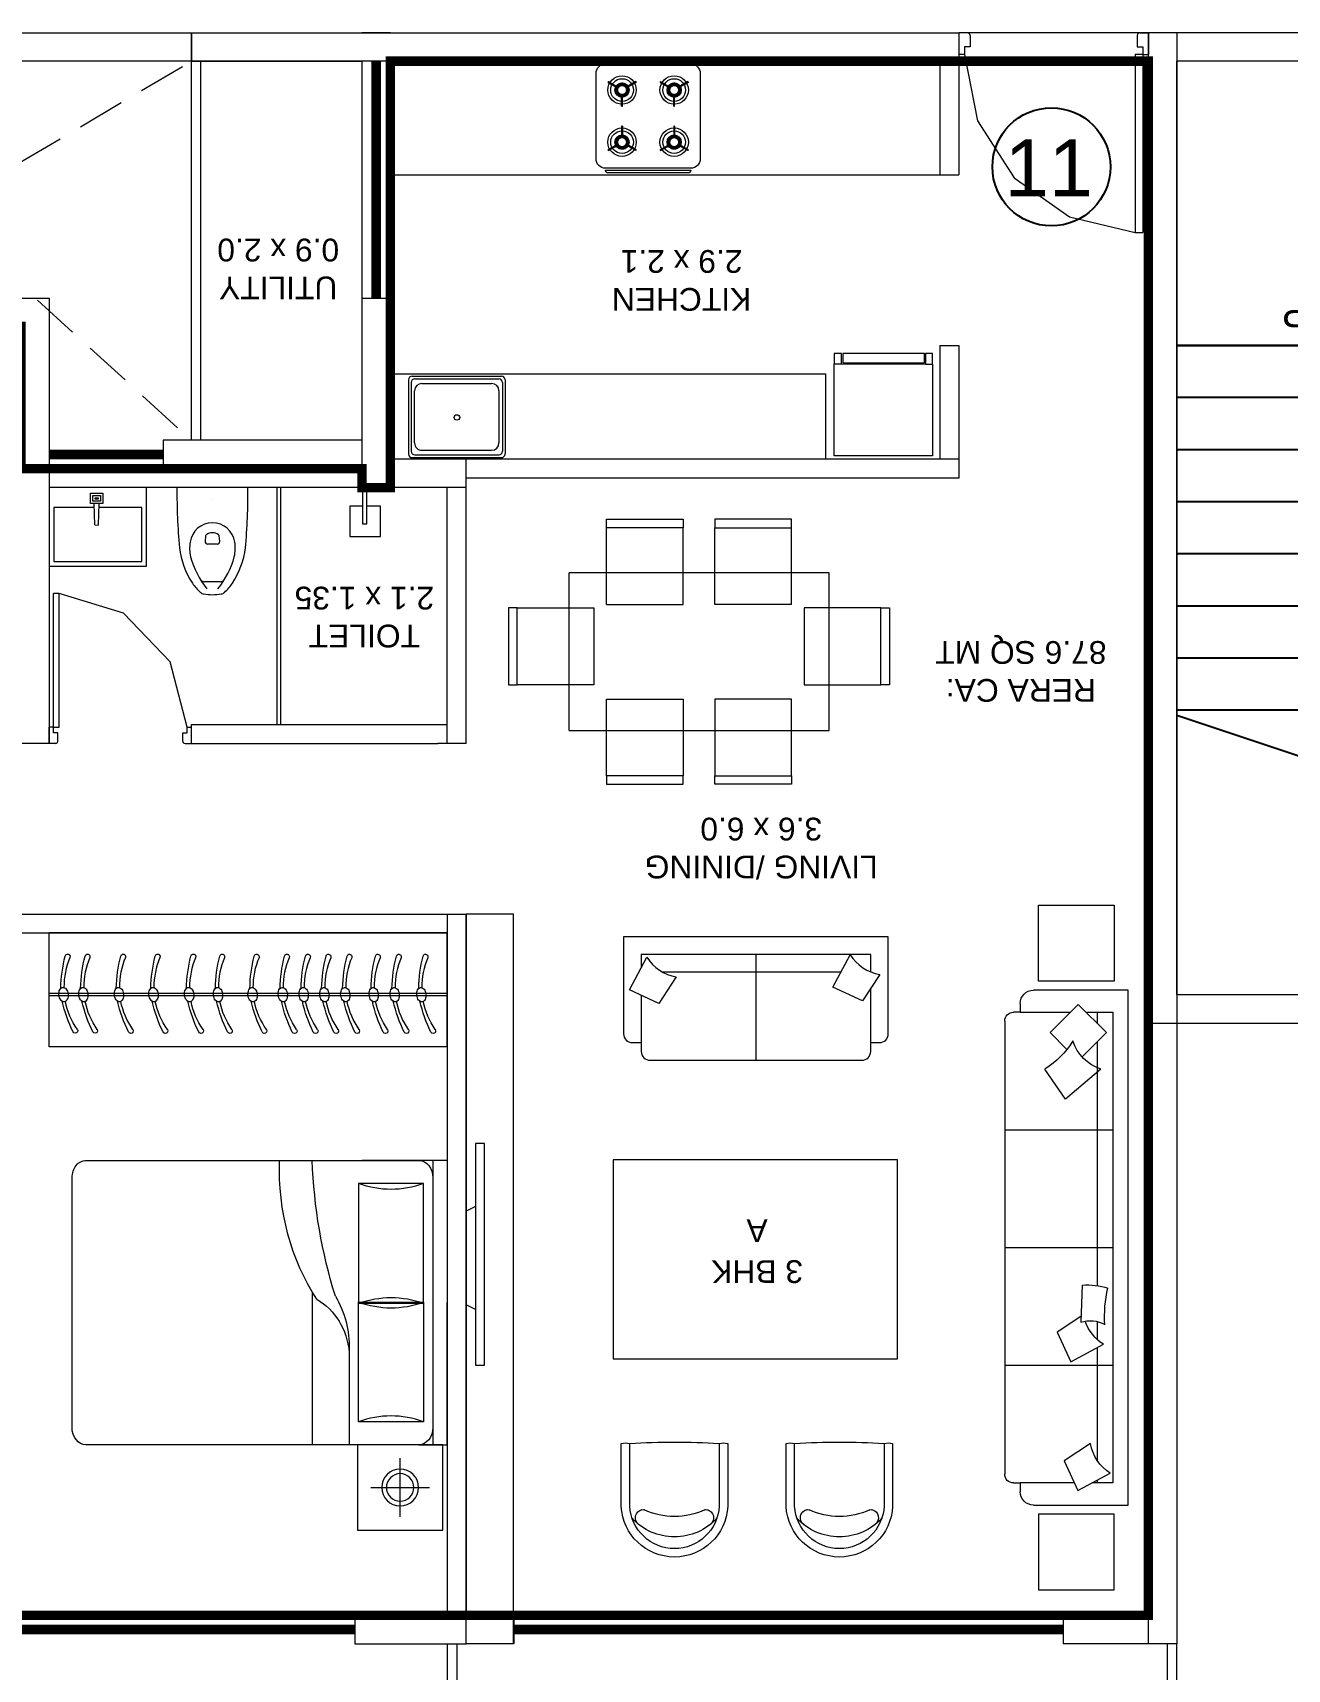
# Model space of a CAD drawing. Header units: inches. Extents: x 27644242 to 29005101, y -955243 to 216979.
# Drawn here: x 28714555 to 28721175, y -277269 to -268635 of the extents above; entities that cross this region are included whole.
import ezdxf

# ---------------------------------------------------------------- set-up
doc = ezdxf.new("R2010")
doc.units = ezdxf.units.IN
doc.header["$MEASUREMENT"] = 0
doc.set_wipeout_variables(frame=1)
doc.linetypes.add('DASHED2', pattern=[0.375, 0.25, -0.125])
doc.linetypes.add('HIDDEN', pattern=[0.375, 0.25, -0.125])
doc.layers.get('Defpoints').update_dxf_attribs({"color": 8})
for name, color, linetype, lineweight in [('AHC-A-DUCT', 14, 'HIDDEN', 5), ('DOOR', 4, 'Continuous', 0), ('DOORS', 1, 'Continuous', 9), ('ELEVATION', 40, 'Continuous', 13), ('FURN', 250, 'Continuous', 0), ('WALL', 7, 'Continuous', 20), ('WINDOW', 162, 'Continuous', 13)]:
    doc.layers.add(name, color=color, linetype=linetype, lineweight=lineweight)
for name, color, linetype in [('KPA Elevation Line 3', 252, 'Continuous'), ('KPA General Plan Line', 1, 'Continuous'), ('KPA Glass', 152, 'Continuous'), ('KPA Stair Line', 253, 'Continuous'), ('KPA Text', 7, 'Continuous'), ('text', 7, 'Continuous')]:
    doc.layers.add(name, color=color, linetype=linetype)
doc.styles.add('AMITS', font='arial.ttf')
doc.styles.get("Standard").update_dxf_attribs({"font": 'swiss.ttf'})

# ---------------------------------------------------------------- blocks, each defined once
blk = doc.blocks.new('A$C6E20521E-flatten-1')
at = {"layer": 'DOORS', "color": 251}
for p, q in [((30, 115), (30, 1054.3)), ((70, 1054.3), (30, 1054.3)), ((70, 115), (70, 1054.3)), ((30, 115), (0, 115)), ((0, 0), (0, 115)), ((30, 75), (30, 115)), ((30, 115), (70, 115)), ((970, 75), (970, 115)), ((970, 115), (1000, 115)), ((1000, 0), (1000, 115)), ((0, 0), (1000, 0)), ((60, 75), (30, 75)), ((60, 15), (60, 75)), ((940, 15), (940, 75)), ((940, 75), (970, 75)), ((45, 0), (0, 0)), ((955, 0), (1000, 0))]:
    blk.add_line(p, q, dxfattribs=at)
for points in [[(970, 115), (902.2, 465.5), (708.7, 765.4), (417.3, 971.5), (70, 1054.1)], [(45, 0), (52.5, 2), (58, 7.5), (60, 15)], [(940, 15), (944.4, 4.4), (955, 0)]]:
    blk.add_lwpolyline(points, dxfattribs=at)
blk = doc.blocks.new('A$C700F438C')
at = {"layer": 'FURN', "color": 8, "extrusion": (-6.65399e-08, 5.27913e-08, 1)}
for p, q in [((0.0734, 1.5, 0), (1.8303, 1.5001, 0)), ((1.98, 1.5001, 0), (1.53, 1.5001, 0)), ((1.98, 1.5001, 0), (1.53, 1.5001, 0)), ((1.98, 1.5001, 0), (1.53, 1.5001, 0)), ((1.9038, 1.5001, 0), (1.9039, 0.0001, 0)), ((0.0001, 0.0914, 0), (0, 1.4086, 0)), ((1.8548, 1.3782, 0), (1.5121, 1.3782, 0)), ((1.5121, 1.3782, 0), (1.5121, 0.7466, 0)), ((1.8548, 0.7466, 0), (1.8548, 1.3782, 0)), ((1.2673, 0.799, 0), (1.2673, 0.0001, 0)), ((1.5121, 0.122, 0), (1.5121, 0.7536, 0)), ((1.5121, 0.7536, 0), (1.8548, 0.7536, 0)), ((1.5121, 0.7466, 0), (1.8548, 0.7466, 0)), ((1.8548, 0.7536, 0), (1.8549, 0.122, 0)), ((1.4632, 0.503, 0), (1.4632, 0.0001, 0)), ((1.8549, 0.122, 0), (1.5121, 0.122, 0)), ((1.8304, 0.0001, 0), (0.0735, 0, 0)), ((1.9039, 0.0001, 0), (1.9801, 0.0001, 0))]:
    blk.add_line(p, q, dxfattribs=at)
at = {"layer": 'FURN', "linetype": 'Continuous', "lineweight": 0, "extrusion": (-6.65399e-08, 5.27913e-08, 1)}
blk.add_line((1.8304, 0.0001, 0), (1.9174, 0.0001, 0), dxfattribs=at)
at = {"layer": 'FURN', "color": 8, "extrusion": (6.65399e-08, -5.27913e-08, -1)}
for centre, major_axis, ratio, start_param, end_param in [((0.0735, 1.4086, 0), (0, -0.0914, 0), 0.803207, 1.570796, 3.141593), ((1.9589, 1.4544, 0), (0, -1.0771, 0), 0.803207, 0.880587, 1.613256), ((3.067, 1.6025, 0), (0.0001, -2.243, 0), 0.803207, 1.197175, 1.525138), ((1.8304, 1.4087, 0), (0, -0.0914, 0), 0.803207, 3.141593, 4.712389), ((1.6834, 2.1097, 0), (0, -0.762, 0), 0.803207, -0.283794, 0.283794), ((-0.0315, 0.1903, 0), (-1.467, -0.4936, 0), 0.581007, 3.019706, 3.343381), ((1.6835, 0.0151, 0), (0, -0.762, 0), 0.803207, 2.857799, 3.425387), ((0.6693, 0.0845, 0), (-0.7051, -0.6147, 0), 0.604617, 2.952061, 3.536756), ((0.0735, 0.0914, 0), (0, -0.0914, 0), 0.803207, 0, 1.570796), ((1.8304, 0.0915, 0), (0, -0.0914, 0), 0.803207, -1.570796, 0)]:
    blk.add_ellipse(centre, major_axis=major_axis, ratio=ratio, start_param=start_param, end_param=end_param, dxfattribs=at)
at = {"layer": 'FURN', "color": 8, "extrusion": (-6.65399e-08, 5.27913e-08, 1)}
for centre, start_param, end_param in [((1.6835, 1.4851, 0), -0.283794, 0.283794), ((1.6835, -0.6096, 0), 2.857799, 3.425387)]:
    blk.add_ellipse(centre, major_axis=(0, -0.762, 0), ratio=0.803207, start_param=start_param, end_param=end_param, dxfattribs=at)
blk = doc.blocks.new('BEDROOM')
at = {"layer": 'FURN', "linetype": 'Continuous', "extrusion": (-5.00305e-08, -8.66553e-08, 1)}
for p, q in [((1066.1, 501.3, 0), (1066.1, 192.6, 0)), ((911.7, 347, 0), (1220.4, 347, 0))]:
    blk.add_line(p, q, dxfattribs=at)
at = {"layer": 'FURN', "ltscale": 500}
blk.add_line((1314.6, 122.1, 0), (1315.2, -1377.9, 0), dxfattribs=at)
at = {"layer": 'FURN', "ltscale": 0.05, "extrusion": (-5.00305e-08, -8.66553e-08, 1), "elevation": 0}
blk.add_lwpolyline([(1291.1, 122), (841.1, 122), (841.1, 572), (1291.1, 572)], close=True, dxfattribs=at)
at = {"layer": 'FURN', "linetype": 'Continuous', "extrusion": (-5.00305e-08, -8.66553e-08, 1)}
for radius in [97, 72.8]:
    blk.add_circle((1066.1, 347, 0), radius, dxfattribs=at)
at = {"layer": 'FURN', "extrusion": (-3.01072e-07, 1.30707e-07, 1), "xscale": -1000.000000000015, "yscale": 1000.000000000015, "zscale": 1000.000000000007, "rotation": 180.0236273616612}
blk.add_blockref('A$C700F438C', (-665.5, 121.4, 0), dxfattribs=at)
blk = doc.blocks.new('DNDNDNNDDN')
at = {"layer": 'FURN', "extrusion": (9.36485e-09, 6.40542e-09, 1)}
blk.add_line((172.5, 832.8, 0), (172.7, 232.8, 0), dxfattribs=at)
at = {"layer": 'FURN'}
for p, q in [((2272.7, 832.8, 0), (172.5, 832.8, 0)), ((2272.5, 833.3, 0), (2272.7, 232.8, 0)), ((2272.6, 564.4, 0), (173.5, 563.9, 0)), ((2272.6, 552.4, 0), (173.5, 551.9, 0)), ((2272.7, 232.8, 0), (172.7, 232.8, 0))]:
    blk.add_line(p, q, dxfattribs=at)
at = {"layer": 'FURN', "extrusion": (9.36485e-09, 6.40542e-09, 1)}
for points in [[(244.1, 519.7, 0.144333), (253, 521.4, 0.107177), (262.4, 529, 0.077818), (268.7, 540.2, 0.065016), (272.2, 555.1, 0.065016), (271.8, 570.3, 0.077818), (267.9, 582.5, 0.107177), (260.3, 591.9, 0.144333), (251.9, 595.4, 0.144333), (243, 593.7, 0.107177), (233.6, 586.1, 0.077818), (227.2, 574.9, 0.065016), (223.7, 560.1, 0.065016), (224.1, 544.8, 0.077818), (228.1, 532.6, 0.107177), (235.7, 523.2, 0.144333)], [(348.6, 519.8, 0.144333), (357.5, 521.4, 0.107177), (366.9, 529.1, 0.077818), (373.2, 540.2, 0.065016), (376.7, 555.1, 0.065016), (376.3, 570.4, 0.077818), (372.4, 582.6, 0.107177), (364.8, 592, 0.144333), (356.4, 595.4, 0.144333), (347.5, 593.8, 0.107177), (338.1, 586.1, 0.077818), (331.7, 575, 0.065016), (328.2, 560.1, 0.065016), (328.6, 544.8, 0.077818), (332.6, 532.6, 0.107177), (340.2, 523.2, 0.144333)], [(536.6, 519.9, 0.144333), (545.5, 521.5, 0.107177), (554.9, 529.2, 0.077818), (561.2, 540.3, 0.065016), (564.7, 555.2, 0.065016), (564.3, 570.5, 0.077818), (560.4, 582.7, 0.107177), (552.8, 592.1, 0.144333), (544.4, 595.5, 0.144333), (535.5, 593.8, 0.107177), (526.1, 586.2, 0.077818), (519.7, 575.1, 0.065016), (516.2, 560.2, 0.065016), (516.6, 544.9, 0.077818), (520.6, 532.7, 0.107177), (528.2, 523.3, 0.144333)], [(718.8, 519.9, 0.144333), (727.8, 521.6, 0.107177), (737.1, 529.2, 0.077818), (743.5, 540.4, 0.065016), (747, 555.3, 0.065016), (746.6, 570.6, 0.077818), (742.6, 582.7, 0.107177), (735, 592.1, 0.144333), (726.6, 595.6, 0.144333), (717.7, 593.9, 0.107177), (708.3, 586.3, 0.077818), (702, 575.2, 0.065016), (698.5, 560.3, 0.065016), (698.9, 545, 0.077818), (702.8, 532.8, 0.107177), (710.4, 523.4, 0.144333)], [(907.1, 520, 0.144333), (916, 521.7, 0.107177), (925.4, 529.3, 0.077818), (931.7, 540.5, 0.065016), (935.2, 555.3, 0.065016), (934.8, 570.6, 0.077818), (930.9, 582.8, 0.107177), (923.3, 592.2, 0.144333), (914.9, 595.7, 0.144333), (906, 594, 0.107177), (896.6, 586.4, 0.077818), (890.2, 575.2, 0.065016), (886.7, 560.3, 0.065016), (887.1, 545.1, 0.077818), (891.1, 532.9, 0.107177), (898.7, 523.5, 0.144333)], [(1059.3, 520.1, 0.144333), (1068.3, 521.7, 0.107177), (1077.6, 529.4, 0.077818), (1084, 540.5, 0.065016), (1087.5, 555.4, 0.065016), (1087.1, 570.7, 0.077818), (1083.1, 582.9, 0.107177), (1075.5, 592.3, 0.144333), (1067.1, 595.7, 0.144333), (1058.2, 594.1, 0.107177), (1048.8, 586.4, 0.077818), (1042.5, 575.3, 0.065016), (1039, 560.4, 0.065016), (1039.4, 545.1, 0.077818), (1043.3, 532.9, 0.107177), (1050.9, 523.5, 0.144333)], [(1241.6, 520.2, 0.144333), (1250.5, 521.8, 0.107177), (1259.9, 529.5, 0.077818), (1266.2, 540.6, 0.065016), (1269.7, 555.5, 0.065016), (1269.3, 570.8, 0.077818), (1265.4, 583, 0.107177), (1257.8, 592.4, 0.144333), (1249.4, 595.8, 0.144333), (1240.5, 594.2, 0.107177), (1231.1, 586.5, 0.077818), (1224.7, 575.4, 0.065016), (1221.2, 560.5, 0.065016), (1221.6, 545.2, 0.077818), (1225.6, 533, 0.107177), (1233.2, 523.6, 0.144333)], [(1401, 520.2, 0.144333), (1409.9, 521.9, 0.107177), (1419.2, 529.5, 0.077818), (1425.6, 540.7, 0.065016), (1429.1, 555.6, 0.065016), (1428.7, 570.9, 0.077818), (1424.8, 583, 0.107177), (1417.1, 592.4, 0.144333), (1408.7, 595.9, 0.144333), (1399.8, 594.2, 0.107177), (1390.4, 586.6, 0.077818), (1384.1, 575.4, 0.065016), (1380.6, 560.6, 0.065016), (1381, 545.3, 0.077818), (1384.9, 533.1, 0.107177), (1392.6, 523.7, 0.144333)], [(1511.5, 520.3, 0.144333), (1520.5, 521.9, 0.107177), (1529.8, 529.6, 0.077818), (1536.2, 540.7, 0.065016), (1539.7, 555.6, 0.065016), (1539.3, 570.9, 0.077818), (1535.3, 583.1, 0.107177), (1527.7, 592.5, 0.144333), (1519.3, 595.9, 0.144333), (1510.4, 594.3, 0.107177), (1501, 586.6, 0.077818), (1494.7, 575.5, 0.065016), (1491.2, 560.6, 0.065016), (1491.6, 545.3, 0.077818), (1495.5, 533.1, 0.107177), (1503.1, 523.7, 0.144333)], [(1620.3, 520.3, 0.144333), (1629.2, 522, 0.107177), (1638.6, 529.6, 0.077818), (1645, 540.8, 0.065016), (1648.5, 555.7, 0.065016), (1648.1, 571, 0.077818), (1644.1, 583.1, 0.107177), (1636.5, 592.5, 0.144333), (1628.1, 596, 0.144333), (1619.2, 594.3, 0.107177), (1609.8, 586.7, 0.077818), (1603.5, 575.5, 0.065016), (1600, 560.7, 0.065016), (1600.4, 545.4, 0.077818), (1604.3, 533.2, 0.107177), (1611.9, 523.8, 0.144333)], [(1730.9, 520.4, 0.144333), (1739.8, 522, 0.107177), (1749.2, 529.7, 0.077818), (1755.5, 540.8, 0.065016), (1759.1, 555.7, 0.065016), (1758.6, 571, 0.077818), (1754.7, 583.2, 0.107177), (1747.1, 592.6, 0.144333), (1738.7, 596, 0.144333), (1729.8, 594.4, 0.107177), (1720.4, 586.7, 0.077818), (1714.1, 575.6, 0.065016), (1710.5, 560.7, 0.065016), (1711, 545.4, 0.077818), (1714.9, 533.2, 0.107177), (1722.5, 523.8, 0.144333)], [(1880.8, 520.3, 0.144333), (1889.7, 522, 0.107177), (1899.1, 529.6, 0.077818), (1905.5, 540.8, 0.065016), (1909, 555.7, 0.065016), (1908.6, 571, 0.077818), (1904.6, 583.1, 0.107177), (1897, 592.5, 0.144333), (1888.6, 596, 0.144333), (1879.7, 594.3, 0.107177), (1870.3, 586.7, 0.077818), (1864, 575.5, 0.065016), (1860.5, 560.7, 0.065016), (1860.9, 545.4, 0.077818), (1864.8, 533.2, 0.107177), (1872.4, 523.8, 0.144333)], [(1991.4, 520.4, 0.144333), (2000.3, 522, 0.107177), (2009.7, 529.7, 0.077818), (2016, 540.8, 0.065016), (2019.6, 555.7, 0.065016), (2019.1, 571, 0.077818), (2015.2, 583.2, 0.107177), (2007.6, 592.6, 0.144333), (1999.2, 596, 0.144333), (1990.3, 594.4, 0.107177), (1980.9, 586.7, 0.077818), (1974.6, 575.6, 0.065016), (1971, 560.7, 0.065016), (1971.5, 545.4, 0.077818), (1975.4, 533.2, 0.107177), (1983, 523.8, 0.144333)], [(2132.3, 520.3, 0.144333), (2141.2, 522, 0.107177), (2150.6, 529.6, 0.077818), (2157, 540.8, 0.065016), (2160.5, 555.7, 0.065016), (2160.1, 571, 0.077818), (2156.1, 583.1, 0.107177), (2148.5, 592.5, 0.144333), (2140.1, 596, 0.144333), (2131.2, 594.3, 0.107177), (2121.8, 586.7, 0.077818), (2115.5, 575.5, 0.065016), (2112, 560.7, 0.065016), (2112.4, 545.4, 0.077818), (2116.3, 533.2, 0.107177), (2123.9, 523.8, 0.144333)]]:
    blk.add_lwpolyline(points, format="xyb", close=True, dxfattribs=at)
for points in [[(233.8, 524.9, 0.057952), (257, 354.2, 1.08017), (281.9, 362.7, -0.102886), (250, 520.2, -0.821198)], [(338.3, 524.9, 0.057952), (361.5, 354.3, 1.08017), (386.4, 362.8, -0.102886), (354.5, 520.3, -0.821198)], [(526.3, 525, 0.057952), (549.5, 354.4, 1.08017), (574.4, 362.9, -0.102886), (542.5, 520.3, -0.821198)], [(708.5, 525.1, 0.057952), (731.8, 354.5, 1.08017), (756.7, 362.9, -0.102886), (724.7, 520.4, -0.821198)], [(896.8, 525.2, 0.057952), (920, 354.5, 1.08017), (944.9, 363, -0.102886), (913, 520.5, -0.821198)], [(1049, 525.2, 0.057952), (1072.2, 354.6, 1.08017), (1097.2, 363.1, -0.102886), (1065.2, 520.6, -0.821198)], [(1231.3, 525.3, 0.057952), (1254.5, 354.7, 1.08017), (1279.4, 363.2, -0.102886), (1247.5, 520.7, -0.821198)], [(1390.6, 525.4, 0.057952), (1413.9, 354.8, 1.08017), (1438.8, 363.2, -0.102886), (1406.9, 520.7, -0.821198)], [(1501.2, 525.4, 0.057952), (1524.5, 354.8, 1.08017), (1549.4, 363.3, -0.102886), (1517.4, 520.8, -0.821198)], [(1610, 525.5, 0.057952), (1633.2, 354.8, 1.08017), (1658.2, 363.3, -0.102886), (1626.2, 520.8, -0.821198)], [(1720.6, 525.5, 0.057952), (1743.8, 354.9, 1.08017), (1768.7, 363.4, -0.102886), (1736.8, 520.9, -0.821198)], [(1870.5, 525.5, 0.057952), (1893.7, 354.8, 1.08017), (1918.7, 363.3, -0.102886), (1886.7, 520.8, -0.821198)], [(1981.1, 525.5, 0.057952), (2004.3, 354.9, 1.08017), (2029.2, 363.4, -0.102886), (1997.3, 520.9, -0.821198)], [(2122, 525.5, 0.057952), (2145.2, 354.8, 1.08017), (2170.2, 363.3, -0.102886), (2138.2, 520.8, -0.821198)]]:
    blk.add_lwpolyline(points, format="xyb", dxfattribs=at)
for centre, radius, start, end in [((967.3, 426.3, 0), 745.3, 153.84974, 167.11662), ((644.3, 515.2, 0), 394.6, 145.02139, 168.51845), ((310.1, 748.9, 0), 13.2, 325.02116, 153.84954), ((1071.8, 426.3, 0), 745.3, 153.84974, 167.11662), ((748.8, 515.2, 0), 394.6, 145.02139, 168.51845), ((414.6, 749, 0), 13.2, 325.02116, 153.84954), ((1259.8, 426.4, 0), 745.3, 153.84974, 167.11662), ((936.8, 515.3, 0), 394.6, 145.02139, 168.51845), ((602.6, 749.1, 0), 13.2, 325.02116, 153.84954), ((1442, 426.5, 0), 745.3, 153.84974, 167.11662), ((1119, 515.4, 0), 394.6, 145.02139, 168.51845), ((784.9, 749.1, 0), 13.2, 325.02116, 153.84954), ((1630.3, 426.6, 0), 745.3, 153.84974, 167.11662), ((1307.3, 515.4, 0), 394.6, 145.02139, 168.51845), ((973.1, 749.2, 0), 13.2, 325.02116, 153.84954), ((1782.5, 426.6, 0), 745.3, 153.84974, 167.11662), ((1459.5, 515.5, 0), 394.6, 145.02139, 168.51845), ((1125.4, 749.3, 0), 13.2, 325.02116, 153.84954), ((1964.8, 426.7, 0), 745.3, 153.84974, 167.11662), ((1641.8, 515.6, 0), 394.6, 145.02139, 168.51845), ((1307.6, 749.4, 0), 13.2, 325.02116, 153.84954), ((2124.1, 426.8, 0), 745.3, 153.84974, 167.11662), ((1801.1, 515.7, 0), 394.6, 145.02139, 168.51845), ((1467, 749.4, 0), 13.2, 325.02116, 153.84954), ((2234.7, 426.8, 0), 745.3, 153.84974, 167.11662), ((1911.7, 515.7, 0), 394.6, 145.02139, 168.51845), ((1577.6, 749.5, 0), 13.2, 325.02116, 153.84954), ((2343.5, 426.9, 0), 745.3, 153.84974, 167.11662), ((2020.5, 515.8, 0), 394.6, 145.02139, 168.51845), ((1686.4, 749.5, 0), 13.2, 325.02116, 153.84954), ((2454.1, 426.9, 0), 745.3, 153.84974, 167.11662), ((2131.1, 515.8, 0), 394.6, 145.02139, 168.51845), ((1796.9, 749.6, 0), 13.2, 325.02116, 153.84954), ((2604, 426.9, 0), 745.3, 153.84974, 167.11662), ((2281, 515.8, 0), 394.6, 145.02139, 168.51845), ((1946.9, 749.5, 0), 13.2, 325.02116, 153.84954), ((2714.6, 426.9, 0), 745.3, 153.84974, 167.11662), ((2391.6, 515.8, 0), 394.6, 145.02139, 168.51845), ((2057.4, 749.6, 0), 13.2, 325.02116, 153.84954), ((2855.5, 426.9, 0), 745.3, 153.84974, 167.11662), ((2532.5, 515.8, 0), 394.6, 145.02139, 168.51845), ((2198.4, 749.5, 0), 13.2, 325.02116, 153.84954)]:
    blk.add_arc(centre, radius, start, end, dxfattribs=at)
blk = doc.blocks.new('KITCHEN')
at = {"layer": 'FURN'}
for p, q in [((-135610.4, 231798.9, 0), (-135610.4, 232190.1, 0)), ((-135119.8, 232209.5, 0), (-135591, 232209.5, 0)), ((-135134.2, 232195.1, 0), (-135576.6, 232195.1, 0)), ((-135100.4, 231798.9, 0), (-135100.4, 232190.1, 0)), ((-135596, 231813.3, 0), (-135596, 232175.7, 0)), ((-135577.9, 231857, 0), (-135577.9, 232131.9, 0)), ((-135171.7, 232170.8, 0), (-135539.1, 232170.8, 0)), ((-135132.8, 232131.9, 0), (-135132.8, 231857, 0)), ((-135114.8, 231813.3, 0), (-135114.8, 232175.7, 0)), ((-135119.8, 231779.5, 0), (-135591, 231779.5, 0)), ((-135134.2, 231793.9, 0), (-135576.6, 231793.9, 0)), ((-135171.7, 231818.2, 0), (-135539.1, 231818.2, 0))]:
    blk.add_line(p, q, dxfattribs=at)
blk.add_circle((-135356.3, 231997.3, 0), 14.6, dxfattribs=at)
for centre, radius, start, end in [((-135591, 232190.1, 0), 19.4, 89.99995, 179.99995), ((-135576.6, 232175.7, 0), 19.4, 89.99995, 179.99995), ((-135134.2, 232175.7, 0), 19.4, 359.99995, 89.99995), ((-135119.8, 232190.1, 0), 19.4, 359.99995, 89.99995), ((-135539.1, 232131.9, 0), 38.9, 89.99995, 179.99995), ((-135171.7, 232131.9, 0), 38.9, 359.99995, 89.99995), ((-135539.1, 231857, 0), 38.9, 179.99995, 269.99995), ((-135171.7, 231857, 0), 38.9, 269.99995, 359.99995), ((-135591, 231798.9, 0), 19.4, 180.00005, 270.00005), ((-135576.6, 231813.3, 0), 19.4, 180.00005, 270.00005), ((-135134.2, 231813.3, 0), 19.4, 270.00005, 0.00005), ((-135119.8, 231798.9, 0), 19.4, 270.00005, 0.00005)]:
    blk.add_arc(centre, radius, start, end, dxfattribs=at)
blk = doc.blocks.new('FRDG')
at = {"layer": 'FURN', "color": 8, "lineweight": 0, "extrusion": (3.3432e-08, -6.87431e-09, 1), "elevation": 0.0002}
for points in [[(9345.9976, -728.4923), (9346.5081, -728.4923), (9346.5081, -727.946), (9345.9976, -727.946)], [(9346.5081, -727.946), (9346.5659, -727.946), (9346.5659, -727.986), (9346.5081, -727.986)], [(9346.5139, -727.9917), (9346.5659, -727.9917), (9346.5659, -728.4442), (9346.5139, -728.4442)], [(9346.5081, -728.4523), (9346.5659, -728.4523), (9346.5659, -728.4923), (9346.5081, -728.4923)]]:
    blk.add_lwpolyline(points, close=True, dxfattribs=at)
blk = doc.blocks.new('hob')
at = {"layer": 'FURN', "extrusion": (2e-16, 7.34249e-08, 1)}
for p, q in [((-747640.1, 890446.8), (-747612.6, 890399.1)), ((-747635.8, 890449.3), (-747608.2, 890401.6)), ((-747280.1, 890449.3), (-747307.7, 890401.6)), ((-747275.8, 890446.8), (-747303.3, 890399.1)), ((-747640.1, 890302.2), (-747612.6, 890349.9)), ((-747635.8, 890299.7), (-747608.2, 890347.4)), ((-747510.5, 890377), (-747565.5, 890377)), ((-747510.5, 890372), (-747565.5, 890372)), ((-747405.4, 890377), (-747350.3, 890377)), ((-747405.4, 890372), (-747350.3, 890372)), ((-747280.1, 890299.7), (-747307.7, 890347.4)), ((-747275.8, 890302.2), (-747303.3, 890349.9)), ((-747640.1, 890171.8), (-747612.6, 890124.1)), ((-747635.8, 890174.3), (-747608.2, 890126.6)), ((-747280.1, 890174.3), (-747307.7, 890126.6)), ((-747275.8, 890171.8), (-747303.3, 890124.1)), ((-747640.1, 890027.2), (-747612.6, 890074.9)), ((-747635.8, 890024.7), (-747608.2, 890072.4)), ((-747510.5, 890102), (-747565.5, 890102)), ((-747510.5, 890097), (-747565.5, 890097)), ((-747405.4, 890102), (-747350.3, 890102)), ((-747405.4, 890097), (-747350.3, 890097)), ((-747280.1, 890024.7), (-747307.7, 890072.4)), ((-747275.8, 890027.2), (-747303.3, 890074.9))]:
    blk.add_line(p, q, dxfattribs=at)
at = {"layer": 'FURN', "extrusion": (2e-16, 7.34249e-08, 1), "elevation": 0.1}
for points in [[(-747232.9, 889962), (-747682.9, 889962, -0.414214), (-747732.9, 890012), (-747732.9, 890462, -0.414214), (-747682.9, 890512), (-747232.9, 890512, -0.414214), (-747182.9, 890462), (-747182.9, 890012, -0.414214)], [(-747172.9, 890462, -0.414214), (-747157.9, 890447), (-747157.9, 890027, -0.414214), (-747172.9, 890012), (-747172.9, 890027)]]:
    blk.add_lwpolyline(points, format="xyb", close=True, dxfattribs=at)
at = {"layer": 'FURN', "extrusion": (2e-16, 7.34249e-08, 1), "const_width": 20, "elevation": 0.1}
for points in [[(-747625.4, 890374.5, 1), (-747565.4, 890374.5, 1)], [(-747290.4, 890374.5, 1), (-747350.4, 890374.5, 1)], [(-747625.4, 890099.5, -1), (-747565.4, 890099.5, -1)], [(-747290.4, 890099.5, 1), (-747350.4, 890099.5, 1)]]:
    blk.add_lwpolyline(points, format="xyb", close=True, dxfattribs=at)
at = {"layer": 'FURN', "extrusion": (2e-16, 7.34249e-08, 1)}
for centre, radius in [((-747595.4, 890374.5, 0.1), 75), ((-747595.4, 890374.5, 0.1), 60), ((-747595.4, 890374.5, 0.1), 37.5), ((-747320.4, 890374.5, 0.1), 75), ((-747320.4, 890374.5, 0.1), 60), ((-747320.4, 890374.5, 0.1), 37.5), ((-747595.4, 890099.5, 0.1), 75), ((-747595.4, 890099.5, 0.1), 60), ((-747320.4, 890099.5, 0.1), 75), ((-747320.4, 890099.5, 0.1), 60), ((-747595.4, 890099.5, 0.1), 37.5), ((-747320.4, 890099.5, 0.1), 37.5)]:
    blk.add_circle(centre, radius, dxfattribs=at)
for centre, start, end in [((-747595.4, 890374.5, 0.1), 118.31459, 121.68541), ((-747320.4, 890374.5, 0.1), 58.31459, 61.68541), ((-747320.4, 890374.5, 0.1), 58.31459, 61.68541), ((-747595.4, 890374.5, 0.1), 358.31459, 1.68541), ((-747320.4, 890374.5, 0.1), 178.31459, 181.68541), ((-747595.4, 890374.5, 0.1), 238.31459, 241.68541), ((-747320.4, 890374.5, 0.1), 298.31459, 301.68541), ((-747595.4, 890099.5, 0.1), 118.31459, 121.68541), ((-747320.4, 890099.5, 0.1), 58.31459, 61.68541), ((-747320.4, 890099.5, 0.1), 58.31459, 61.68541), ((-747595.4, 890099.5, 0.1), 358.31459, 1.68541), ((-747320.4, 890099.5, 0.1), 178.31459, 181.68541), ((-747595.4, 890099.5, 0.1), 238.31459, 241.68541), ((-747320.4, 890099.5, 0.1), 298.31459, 301.68541)]:
    blk.add_arc(centre, 85, start, end, dxfattribs=at)
blk = doc.blocks.new('DINING TBALE')
at = {"layer": 'FURN'}
for p, q in [((551.6, 1664.6, 0.3), (551.6, 1709.6, 0.3)), ((551.6, 1709.6, 0.3), (956.6, 1709.6, 0.3)), ((551.6, 1664.6, 0.3), (551.6, 1709.6, 0.3)), ((956.6, 1664.6, 0.3), (551.6, 1664.6, 0.3)), ((551.6, 1664.6, 0.3), (551.6, 1259.6, 0.3)), ((956.6, 1664.6, 0.3), (551.6, 1664.6, 0.3)), ((956.6, 1709.6, 0.3), (956.6, 1664.6, 0.3)), ((956.6, 1259.6, 0.3), (956.6, 1664.6, 0.3)), ((1123.3, 1709.6, 0.3), (1123.3, 1664.6, 0.3)), ((1528.3, 1709.6, 0.3), (1123.3, 1709.6, 0.3)), ((1123.3, 1259.6, 0.3), (1123.3, 1664.6, 0.3)), ((1123.3, 1664.6, 0.3), (1528.3, 1664.6, 0.3)), ((1123.3, 1664.6, 0.3), (1528.3, 1664.6, 0.3)), ((1528.3, 1664.6, 0.3), (1528.3, 1709.6, 0.3)), ((1528.3, 1664.6, 0.3), (1528.3, 1709.6, 0.3)), ((1528.3, 1664.6, 0.3), (1528.3, 1259.6, 0.3)), ((1726.2, 1426.2, 0.3), (353.7, 1426.2, 0.3)), ((353.7, 1426.2, 0.3), (353.7, 594.2, 0.3)), ((1726.2, 1426.2, 0.3), (1726.2, 594.2, 0.3)), ((551.6, 1259.6, 0.3), (956.6, 1259.6, 0.3)), ((1528.3, 1259.6, 0.3), (1123.3, 1259.6, 0.3)), ((35, 1184.3, 0.3), (80, 1184.3, 0.3)), ((35, 779.3, 0.3), (35, 1184.3, 0.3)), ((485, 1184.3, 0.3), (80, 1184.3, 0.3)), ((80, 1184.3, 0.3), (80, 779.3, 0.3)), ((80, 1184.3, 0.3), (80, 779.3, 0.3)), ((485, 779.3, 0.3), (485, 1184.3, 0.3)), ((1594.9, 1184.3, 0.3), (1999.9, 1184.3, 0.3)), ((1594.9, 779.3, 0.3), (1594.9, 1184.3, 0.3)), ((2044.9, 1184.3, 0.3), (1999.9, 1184.3, 0.3)), ((1999.9, 1184.3, 0.3), (1999.9, 779.3, 0.3)), ((1999.9, 1184.3, 0.3), (1999.9, 779.3, 0.3)), ((2044.9, 779.3, 0.3), (2044.9, 1184.3, 0.3)), ((80, 779.3, 0.3), (35, 779.3, 0.3)), ((80, 779.3, 0.3), (35, 779.3, 0.3)), ((80, 779.3, 0.3), (485, 779.3, 0.3)), ((1999.9, 779.3, 0.3), (1594.9, 779.3, 0.3)), ((1999.9, 779.3, 0.3), (2044.9, 779.3, 0.3)), ((1999.9, 779.3, 0.3), (2044.9, 779.3, 0.3)), ((551.6, 760.8, 0.3), (956.6, 760.8, 0.3)), ((551.6, 760.8, 0.3), (551.6, 355.8, 0.3)), ((956.6, 760.8, 0.3), (956.6, 355.8, 0.3)), ((1123.3, 760.8, 0.3), (1123.3, 355.8, 0.3)), ((1528.3, 760.8, 0.3), (1123.3, 760.8, 0.3)), ((1528.3, 760.8, 0.3), (1528.3, 355.8, 0.3)), ((353.7, 594.2, 0.3), (1726.2, 594.2, 0.3)), ((551.6, 355.8, 0.3), (551.6, 310.8, 0.3)), ((551.6, 355.8, 0.3), (551.6, 310.8, 0.3)), ((956.6, 355.8, 0.3), (551.6, 355.8, 0.3)), ((956.6, 355.8, 0.3), (551.6, 355.8, 0.3)), ((956.6, 310.8, 0.3), (956.6, 355.8, 0.3)), ((1123.3, 310.8, 0.3), (1123.3, 355.8, 0.3)), ((1123.3, 355.8, 0.3), (1528.3, 355.8, 0.3)), ((1123.3, 355.8, 0.3), (1528.3, 355.8, 0.3)), ((1528.3, 355.8, 0.3), (1528.3, 310.8, 0.3)), ((1528.3, 355.8, 0.3), (1528.3, 310.8, 0.3)), ((551.6, 310.8, 0.3), (956.6, 310.8, 0.3)), ((1528.3, 310.8, 0.3), (1123.3, 310.8, 0.3))]:
    blk.add_line(p, q, dxfattribs=at)
blk = doc.blocks.new('sofa-12')
at = {"color": 0, "linetype": 'ByBlock'}
for p, q in [((0.125, 0.6125), (0.125, 0.65)), ((0.175, 0.7), (2.7417, 0.7)), ((0.7917, 0.7), (0.7917, 0.0875)), ((1.4583, 0.7), (1.4583, 0.0875)), ((2.125, 0.7), (2.125, 0.0875)), ((2.7917, 0.65), (2.7917, 0.6125)), ((0.075, 0.6125), (0.125, 0.6125)), ((0.125, 0.6125), (0.125, 0.3268)), ((2.7917, 0.6125), (2.8417, 0.6125)), ((2.7917, 0.3062), (2.7917, 0.6125)), ((0, 0), (0, 0.5375)), ((0.6181, 0.3556), (0.4468, 0.4727)), ((2.9167, 0.5375), (2.9167, 0)), ((0.2405, 0.4423), (0.0814, 0.2832)), ((0.3355, 0.3474), (0.2405, 0.4423)), ((1.8487, 0.2682), (1.937, 0.4025)), ((1.937, 0.4025), (2.1045, 0.3253)), ((0.0814, 0.2832), (0.2405, 0.1241)), ((0.4468, 0.1545), (0.6181, 0.3556)), ((2.1045, 0.3253), (2.006, 0.1406)), ((2.5683, 0.2138), (2.6668, 0.3637)), ((2.6668, 0.3637), (2.8344, 0.2865)), ((2.8344, 0.2865), (2.7358, 0.1018)), ((0.125, 0.2397), (0.125, 0.0875)), ((0.2405, 0.1241), (0.3777, 0.2613)), ((1.671, 0.2606), (1.8816, 0.2695)), ((2.7917, 0.0875), (2.7917, 0.2065)), ((0.1897, 0.175), (0.125, 0.175)), ((1.6739, 0.175), (0.2914, 0.175)), ((1.9798, 0.175), (1.8773, 0.175)), ((2.6647, 0.175), (2.0243, 0.175)), ((2.7917, 0.175), (2.7749, 0.175)), ((2.9167, 0), (0, 0)), ((0.125, 0.0875), (2.7917, 0.0875))]:
    blk.add_line(p, q, dxfattribs=at)
for centre, radius, start, end in [((0.175, 0.65), 0.05, 90, 180), ((2.7417, 0.65), 0.05, 0, 90), ((0.075, 0.5375), 0.075, 90, 180), ((2.8417, 0.5375), 0.075, 0, 90), ((0.0246, 0.7358), 0.4975, 301.93011, 328.06989), ((0.2106, 0.0774), 0.2485, 18.07851, 71.92149), ((2.0437, 0.2307), 0.3739, 175.41548, 198.06974), ((2.0385, 0.215), 0.1661, 160.8325, 209.92347), ((1.796, 0.0077), 0.2485, 32.33007, 71.50567), ((2.5258, -0.0311), 0.2485, 32.33007, 80.15704), ((1.8449, -0.512), 0.6461, 85.59898, 104.04019)]:
    blk.add_arc(centre, radius, start, end, dxfattribs=at)
blk = doc.blocks.new('sofa-14')
at = {"color": 0, "linetype": 'ByBlock'}
for p, q in [((0.1, 0.65), (0.1, 0.2921)), ((1.35, 0.7), (0.15, 0.7)), ((0.75, 0.1), (0.75, 0.7)), ((1.4, 0.3319), (1.4, 0.65)), ((0.1, 0.6), (0.05, 0.6)), ((1.45, 0.6), (1.4, 0.6)), ((0, 0.55), (0, 0)), ((1.5, 0), (1.5, 0.55)), ((1.2014, 0.2281), (1.3, 0.3779)), ((1.3, 0.3779), (1.4675, 0.3008)), ((0.0485, 0.2138), (0.147, 0.3637)), ((0.147, 0.3637), (0.3146, 0.2865)), ((0.3146, 0.2865), (0.216, 0.1018)), ((1.4675, 0.3008), (1.369, 0.1161)), ((0.1, 0.199), (0.1, 0.1)), ((0.2684, 0.2), (1.2805, 0.2)), ((0.1, 0.1), (1.4, 0.1)), ((1.4, 0.1), (1.4, 0.1743)), ((0, 0), (1.5, 0))]:
    blk.add_line(p, q, dxfattribs=at)
for centre, radius, start, end in [((0.15, 0.65), 0.05, 90, 180), ((1.35, 0.65), 0.05, 360, 90), ((0.05, 0.55), 0.05, 90, 180), ((1.45, 0.55), 0.05, 0, 90), ((0.006, -0.0311), 0.2485, 32.33007, 80.15704), ((1.159, -0.0168), 0.2485, 32.33007, 80.15704)]:
    blk.add_arc(centre, radius, start, end, dxfattribs=at)
blk = doc.blocks.new('TVVVV')
at = {"layer": 'FURN', "ltscale": 1000, "elevation": 0}
blk.add_lwpolyline([(-129.9, 740.3), (-82, 740.3), (-82, -428.6), (-129.9, -428.6)], close=True, dxfattribs=at)
for points in [[(-129.9, 446.7), (-178.7, 422)], [(-129.9, -95.7), (-178.7, -71)]]:
    blk.add_lwpolyline(points, dxfattribs=at)
blk = doc.blocks.new('cha-1')
at = {"color": 0, "linetype": 'ByBlock'}
for points in [[(375, 10), (375, 453, 0.950858), (-375, 453), (-375, 10)], [(315, 11), (315, 452, 0.946504), (-315, 452), (-315, 11)]]:
    blk.add_lwpolyline(points, format="xyb", dxfattribs=at)
for centre, radius, start, end in [((0, 263), 405, 42.4573, 137.5427), ((-217, 533), 58.2, 126.2045, 258.1486), ((217, 533), 58.2, 281.8514, 53.7955), ((-224, 501), 25, 258.1486, 294.8492), ((0, 17), 508, 65.1508, 114.8492), ((224, 501), 25, 245.1508, 281.8514), ((-347, 125), 118, 256.2867, 285.6904), ((0, 4466), 4466, 265.9551, 274.0449), ((347, 125), 118, 254.3096, 283.7133)]:
    blk.add_arc(centre, radius, start, end, dxfattribs=at)
blk = doc.blocks.new('A$C3C731254-flat-1')
at = {"layer": 'FURN'}
for p, q in [((-77430.4, -2820), (-77430.7, -2801.7)), ((-77430.4, -2801.7), (-77317.9, -2797)), ((-77430.4, -2820), (-77317.9, -2824.7))]:
    blk.add_line(p, q, dxfattribs=at)
for points in [[(-77233.3, -3060.6), (-77647.7, -3060.6), (-77647.7, -2547.5), (-77233.3, -2547.5)], [(-77262.7, -2843), (-77262.7, -2778.3), (-77317.9, -2778.3), (-77317.9, -2843)], [(-77275, -2830.8), (-77275, -2790.5), (-77305.7, -2790.5), (-77305.7, -2830.8)], [(-77287.2, -2818.6), (-77287.2, -2802.7), (-77293.4, -2802.7), (-77293.4, -2818.6)]]:
    blk.add_lwpolyline(points, close=True, dxfattribs=at)
blk.add_lwpolyline([(-77338.5, -2823.8), (-77338.5, -3036.2), (-77623.2, -3036.2), (-77623.2, -2571.9), (-77338.5, -2571.9), (-77338.5, -2797.8)], dxfattribs=at)
blk = doc.blocks.new('A$C3D5F2F58')
at = {"color": 0, "linetype": 'ByBlock'}
blk.add_wipeout([(187.5, 0), (-187.5, 0), (-185.4, -124.8), (-182.6, -194.2), (-178.7, -263.3), (-175.9, -302), (-169.5, -348.6), (-150.7, -414.8), (-143.6, -432.7), (-131.4, -459.4), (-111.6, -495.4), (-106, -504.2), (-86.3, -529.7), (-71.8, -545.1), (-63.8, -552.7), (-55.8, -558), (-40.6, -562), (-22.7, -564.1), (3.1, -565), (29.6, -563.4), (46.7, -561), (55.8, -558), (74.2, -542.7), (100.9, -511.4), (135.4, -451.2), (158.3, -392.2), (171.2, -340), (178.9, -260.4), (185.1, -136.1), (187.4, -46)], dxfattribs=at)
for p, q in [((-187.5, 0), (187.5, 0)), ((0, -62.5), (0, -62.5)), ((-38.3, -282.4), (-35.8, -255.2)), ((35.8, -255.2), (38.3, -282.4)), ((-24.2, -298), (24.2, -298)), ((-42.5, -496.8), (42.5, -496.8))]:
    blk.add_line(p, q, dxfattribs=at)
at = {"color": 0, "linetype": 'ByBlock', "extrusion": (0, 0, -1)}
for centre, major_axis, ratio, start_param, end_param in [((3903, 5.3), (4087.6, 164.4), 0.940247, 3.100232, 3.182953), ((-3903, 5.4), (-4087.6, 164.4), 0.940247, 3.100232, 3.182953), ((0, -305.1), (84.4, 84.4), 1, 4.07333, 6.922251), ((-27.3, -256), (6.03, 6.03), 1, 4.01894, 4.852375), ((0, -292.3), (-38.2, 38.2), 1, 0.139988, 1.430816), ((27.3, -256), (6.03, 6.03), 1, -0.139979, 0.693472), ((275.8, -257.5), (321.4, 321.4), 1, 3.353441, 3.79389), ((86.9, -319.1), (146.6, 146.6), 1, 3.705861, 4.079165), ((-24.2, -283.7), (10, 10), 1, 2.356198, 4.018929), ((24.2, -283.7), (-10, 10), 1, 2.264265, 3.926995), ((-275.8, -257.5), (-321.4, 321.4), 1, 2.489302, 2.929752), ((-86.9, -319.1), (-146.6, 146.6), 1, 2.204028, 2.577331), ((326.3, -245.8), (-323.4, 323.4), 1, 4.816657, 5.23508), ((-326.3, -245.8), (-323.4, 323.4), 1, 2.618909, 3.037332), ((119.3, -350.5), (192.8, 192.8), 1, 3.092098, 3.328462), ((-42.5, -474.1), (16.1, 16.1), 1, 2.356198, 3.387836), ((42.5, -474.1), (16.1, 16.1), 1, 1.324559, 2.356198), ((-119.3, -350.5), (192.8, 192.8), 1, 1.383935, 1.620298), ((-40.9, -527.4), (24.1, 24.1), 1, 2.528301, 3.092099), ((0, -292.3), (-192.8, 192.8), 1, 3.75489, 4.099099), ((40.9, -527.4), (24.1, 24.1), 1, 1.620298, 2.184095)]:
    blk.add_ellipse(centre, major_axis=major_axis, ratio=ratio, start_param=start_param, end_param=end_param, dxfattribs=at)
blk = doc.blocks.new('A$C3E645E75')
at = {"extrusion": (0, 0, -1), "zscale": -0.9999999999999998, "rotation": 179.9999999999989}
blk.add_blockref('A$C3D5F2F58', (0, 0), dxfattribs=at)
blk = doc.blocks.new('A$C3A956F37-flat-1')
at = {"layer": 'FURN'}
blk.add_line((-168.3, 90.2), (0, 90.2), dxfattribs=at)
for points in [[(-97.1, 66.7), (-97.1, 0), (-258.5, 0), (-258.5, 161.4), (-97.1, 161.4), (-97.1, 90.2)], [(0, 67.1), (-191.4, 67.1), (-191.4, 90.2), (-168.3, 90.2)]]:
    blk.add_lwpolyline(points, dxfattribs=at)
blk = doc.blocks.new('A$C65A37FE3-flatten-3')
at = {"layer": 'DOOR', "color": 252, "true_color": 0x939598}
for p, q in [((0, -33.8), (0, 0)), ((0, 0), (86.3, 0)), ((11.3, -45), (56.3, -45)), ((56.3, -45), (56.3, -22.5)), ((56.3, -22.5), (86.3, -22.5)), ((86.3, -22.5), (86.3, 0)), ((86.3, -22.5), (86.3, -52.5)), ((86.3, -22.5), (791, -22.5)), ((86.3, -52.5), (791, -52.5)), ((791, -52.5), (791, -22.5)), ((0, -716.5), (0, -750.2)), ((0, -750.2), (86.3, -750.2)), ((11.3, -705.2), (56.3, -705.2)), ((56.3, -705.2), (56.3, -727.7)), ((56.3, -727.7), (86.3, -727.7)), ((86.3, -727.7), (86.3, -750.2))]:
    blk.add_line(p, q, dxfattribs=at)
for points in [[(0, -33.8), (3.3, -41.7), (11.3, -45)], [(86.3, -727.7), (430.2, -638.2), (686.8, -392.3), (790.8, -52.5)], [(11.3, -705.2), (5.6, -706.7), (1.5, -710.8), (0, -716.5)]]:
    blk.add_lwpolyline(points, dxfattribs=at)
blk = doc.blocks.new('HDHDHDHDHDHDH')
at = {"ltscale": 500}
for p, q in [((27611329.9, -54213.8), (27611329.9, -54313.8)), ((27610430.1, -56563.8), (27610280.1, -56563.8))]:
    blk.add_line(p, q, dxfattribs=at)
at = {"layer": 'Defpoints', "ltscale": 500}
blk.add_lwpolyline([(27606280.1, -57813.8, 50, 50, 0), (27610280.1, -57813.8, 50, 50, 0), (27610280.1, -55563.8, 50, 50, 0), (27610430.1, -55563.8, 50, 50, 0), (27610430.1, -55663.8, 50, 50, 0), (27612230.1, -55663.8, 50, 50, 0), (27612230.1, -56413.8, 50, 50, 0), (27613680.1, -56413.8, 50, 50, 0), (27613680.1, -57813.8, 50, 50, 0), (27617880.1, -57813.8, 50, 50, 0), (27617880.1, -54813.8, 50, 50, 0), (27617080.1, -54813.8, 50, 50, 0), (27617080.1, -53213.8, 50, 50, 0), (27617880.1, -53213.8, 50, 50, 0), (27617880.1, -49613.7, 50, 50, 0), (27613580.1, -49613.7, 50, 50, 0), (27613580.1, -49613.8, 50, 50, 0), (27609880.1, -49613.8, 50, 50, 0), (27609880.1, -49613.8, 50, 50, 0), (27606280.1, -49613.8, 50, 50, 0), (27606280.1, -57813.8, 50, 50, 0)], format="xyseb", dxfattribs=at)
at = {"layer": 'ELEVATION', "ltscale": 500}
for p, q in [((27606130.1, -48263.8), (27606130.1, -49463.8)), ((27609980.1, -49463.8), (27609980.1, -48263.8)), ((27606180.1, -48313.8), (27606180.1, -49463.8)), ((27609930.1, -49463.8), (27609930.1, -48313.8))]:
    blk.add_line(p, q, dxfattribs=at)
blk.add_lwpolyline([(27610430.1, -55813.8), (27611330.1, -55813.8), (27611330.1, -57813.8), (27610430.1, -57813.8)], close=True, dxfattribs=at)
blk.add_lwpolyline([(27611280.1, -55813.8), (27611280.1, -57813.8), (27610480.1, -57813.8), (27610430.1, -57813.8)], dxfattribs=at)
at = {"layer": 'FURN', "ltscale": 500}
for p, q in [((27610860.1, -55563.8), (27610860.1, -54313.8)), ((27610880.1, -55563.8), (27610880.1, -54313.8)), ((27607984.8, -56163.8), (27607984.8, -55713.8)), ((27610280.1, -56163.8), (27607984.8, -56163.8)), ((27610280.1, -57213.8), (27607380.1, -57213.8))]:
    blk.add_line(p, q, dxfattribs=at)
blk.add_lwpolyline([(27609880.1, -49613.8), (27609630.1, -49613.8), (27609630.1, -53313.8), (27609880.1, -53313.8)], close=True, dxfattribs=at)
at = {"layer": 'FURN', "ltscale": 500, "elevation": 0}
for points in [[(27606460.3, -49747.7), (27606460.3, -50147.7), (27606860.3, -50147.7), (27606860.3, -49747.7)], [(27606460.3, -53360), (27606460.3, -52960), (27606860.3, -52960), (27606860.3, -53360)]]:
    blk.add_lwpolyline(points, close=True, dxfattribs=at)
at = {"layer": 'FURN', "ltscale": 1000}
blk.add_lwpolyline([(27609104.1, -52016.7), (27609104.1, -50966.7), (27607604.1, -50966.7), (27607604.1, -52016.7)], close=True, dxfattribs=at)
at = {"layer": 'KPA Stair Line', "ltscale": 500}
blk.add_line((27609630.1, -49613.8), (27609630.1, -49463.8), dxfattribs=at)
at = {"layer": 'WALL'}
for p, q in [((27606130.1, -49463.8), (27606730.1, -49463.8)), ((27606130.1, -57963.8), (27606130.1, -49463.8)), ((27606280.1, -49463.8), (27606280.1, -57963.8)), ((27609630.1, -49463.8), (27609880.1, -49463.8)), ((27609880.1, -49463.8), (27609880.1, -53313.8)), ((27610467.5, -49463.8), (27609880.1, -49463.8)), ((27610467.5, -49613.8), (27610467.5, -49463.8)), ((27606280.1, -49613.8), (27606730.1, -49613.8)), ((27609630.1, -49613.8), (27609880.1, -49613.8)), ((27610467.5, -49613.8), (27609980.1, -49613.8)), ((27609980.1, -53313.8), (27609980.1, -49613.8)), ((27609880.1, -54213.8), (27609880.1, -55713.8))]:
    blk.add_line(p, q, dxfattribs=at)
at = {"layer": 'WALL', "ltscale": 500}
for p, q in [((27606730.1, -49613.8), (27606730.1, -49463.8)), ((27609880.1, -54213.8), (27610030.1, -54213.8)), ((27609980.1, -54213.8), (27609980.1, -55563.8)), ((27611329.9, -54213.8), (27610030.1, -54213.8)), ((27612080.1, -56563.8), (27612080.1, -54213.8)), ((27612080.1, -54213.8), (27613680.1, -54213.8)), ((27611329.9, -54313.8), (27609980.1, -54313.8)), ((27609880.1, -55563.8), (27610430.1, -55563.8)), ((27610430.1, -56563.8), (27610430.1, -55563.8)), ((27610430.1, -55663.8), (27611480.1, -55663.8)), ((27611480.1, -55813.8), (27611480.1, -55663.8)), ((27607280.1, -55713.8), (27609880.1, -55713.8)), ((27607280.1, -56313.8), (27607280.1, -55713.8)), ((27607380.1, -56313.8), (27607380.1, -55713.8)), ((27609880.1, -55713.8), (27610280.1, -55713.8)), ((27610280.1, -56563.8), (27610280.1, -55713.8)), ((27610430.1, -55813.8), (27611480.1, -55813.8)), ((27607380.1, -56313.8), (27607280.1, -56313.8)), ((27610430.1, -56563.8), (27610280.1, -56563.8)), ((27612605.1, -56563.8), (27612080.1, -56563.8)), ((27607280.1, -57963.8), (27607280.1, -57213.8)), ((27607380.1, -57213.8), (27607280.1, -57213.8)), ((27607380.1, -57813.8), (27607380.1, -57213.8)), ((27607280.1, -57963.8), (27607280.1, -57813.8)), ((27606130.1, -57963.8), (27606280.1, -57963.8)), ((27610280.1, -57963.8), (27610430.1, -57963.8))]:
    blk.add_line(p, q, dxfattribs=at)
for points in [[(27609980.1, -53213.8), (27612680.1, -53213.8), (27612680.1, -53313.8), (27609880.1, -53313.8)], [(27607280.1, -55613.8), (27609880.1, -55613.8)], [(27607280.1, -55713.8), (27607280.1, -55613.8)], [(27607380.1, -57813.8), (27611330.1, -57813.8), (27611330.1, -57963.8), (27607280.1, -57963.8)]]:
    blk.add_lwpolyline(points, dxfattribs=at)
at = {"layer": 'WINDOW', "ltscale": 500, "const_width": 50}
for points in [[(27606730.1, -49538.8), (27609630.1, -49538.8)], [(27610467.5, -49538.8), (27613067.5, -49538.8)], [(27611480.1, -55738.8), (27612080.1, -55738.8)], [(27610355.1, -57813.8), (27610355.1, -56563.8)]]:
    blk.add_lwpolyline(points, dxfattribs=at)
at = {"xscale": -1, "rotation": 89.99999999999999}
for name, p in [('A$C3C731254-flat-1', (27609019.5, -132797.1)), ('A$C3A956F37-flat-1', (27610494.3, -55563.8))]:
    blk.add_blockref(name, p, dxfattribs=at)
at = {"layer": 'FURN', "ltscale": 500, "xscale": -1}
blk.add_blockref('BEDROOM', (27611294.8, -50635.5, 0), dxfattribs=at)
at = {"layer": 'FURN', "ltscale": 1000, "xscale": -931.2742623500526, "yscale": 931.2742623500526, "zscale": 931.2742623500526, "rotation": 270}
blk.add_blockref('sofa-12', (27606386.6, -52912), dxfattribs=at)
at = {"layer": 'FURN', "ltscale": 1000, "xscale": -1}
for name, p in [('TVVVV', (27609701.5, -51674.7, 0)), ('DNDNDNNDDN', (27612252.9, -53446.7, 0))]:
    blk.add_blockref(name, p, dxfattribs=at)
at = {"layer": 'FURN', "ltscale": 1000, "xscale": 931.2742623500526, "yscale": 931.2742623500526, "zscale": 931.2742623500526}
blk.add_blockref('sofa-14', (27607652.6, -53194.2), dxfattribs=at)
at = {"layer": 'FURN', "ltscale": 1000}
blk.add_blockref('DINING TBALE', (27607611.3, -55708, -0.3), dxfattribs=at)
at = {"layer": 'FURN', "extrusion": (6.40542e-09, 9.36485e-09, 1), "xscale": -950.0000000000178, "yscale": 950.0000000000115, "zscale": 950.0000000000107, "rotation": 89.97491652646733}
blk.add_blockref('FRDG', (26919757.5, 8823268.8, 0.3), dxfattribs=at)
at = {"layer": 'FURN'}
blk.add_blockref('KITCHEN', (27745285.4, -287931.3, 0), dxfattribs=at)
at = {"layer": 'FURN', "rotation": 90.0000000000088}
blk.add_blockref('hob', (28499157.1, 689934, 0), dxfattribs=at)
at = {"layer": 'WALL', "ltscale": 500}
blk.add_blockref('A$C6E20521E-flatten-1', (27606280.1, -57963.8), dxfattribs=at)
at = {"layer": 'text', "color": 1, "ltscale": 100, "char_height": 120, "width": 1715.235, "attachment_point": 3, "style": 'AMITS'}
for s, insert in [('\\pxqc;3 BHK', (27609202.7, -51367.4)), ('\\pxqc;A', (27609202.7, -51583.6))]:
    blk.add_mtext(s, dxfattribs=dict(at, insert=insert))
at = {"layer": 'text', "ltscale": 100, "char_height": 120, "width": 1715.235, "attachment_point": 3, "style": 'AMITS'}
for s, insert in [('\\pxqc;LIVING /DINING\\P3.6 x 6.0', (27609180.8, -53502.2)), ('\\pxqc;RERA CA: \\P87.6 SQ MT', (27607810.7, -54434)), ('\\pxqc;TOILET\\P2.1 x 1.35', (27611275.2, -54720.8)), ('\\pxqc;KITCHEN\\P2.9 x 2.1', (27609601.4, -56497.1)), ('\\pxqc;UTILITY\\P0.9 x 2.0', (27611729.8, -56557.4))]:
    blk.add_mtext(s, dxfattribs=dict(at, insert=insert))
at = {"layer": 'FURN', "ltscale": 1000, "xscale": -0.7494972036074088, "yscale": 0.7494972036074088, "zscale": 0.7494972036074088}
for p in [(27607910.8, -50528.3), (27608781, -50528.3)]:
    blk.add_blockref('cha-1', p, dxfattribs=at)
at = {"layer": 'FURN', "extrusion": (0, 0, -1), "xscale": -1, "zscale": -1, "rotation": 0.0002197302557373465}
blk.add_blockref('A$C3E645E75', (-27611219.2, -55563.8), dxfattribs=at)
at = {"layer": 'ELEVATION', "ltscale": 500}
blk.add_line((27610430.1, -55563.8), (27612080.1, -55563.8), dxfattribs=at)
at = {"layer": 'WALL', "ltscale": 500, "rotation": 270.000000000001}
blk.add_blockref('A$C65A37FE3-flatten-3', (27612080.1, -54213.8), dxfattribs=at)
blk = doc.blocks.new('A$C69BC79EC')
for p, q in [((980, 3480), (230, 3230)), ((980, 1280), (980, 3480)), ((1730, 3230), (980, 3480)), ((2755, 3480), (2005, 3230)), ((2755, 1280), (2755, 3480)), ((3505, 3230), (2755, 3480))]:
    blk.add_line(p, q)
at = {"layer": 'KPA Elevation Line 3'}
for p, q in [((1730, 1280), (1730, 3480)), ((2005, 3480), (2005, 1280)), ((1730, 3205), (2005, 3205)), ((1730, 1280), (2005, 1280))]:
    blk.add_line(p, q, dxfattribs=at)
at = {"layer": 'KPA General Plan Line'}
blk.add_line((1730, -370), (230, -370), dxfattribs=at)
at = {"layer": 'KPA Glass', "ltscale": 500}
for p, q in [((2855, 4855), (755, 4855)), ((2855, 4780), (755, 4780)), ((2855, 4705), (755, 4705))]:
    blk.add_line(p, q, dxfattribs=at)
at = {"layer": 'KPA Stair Line', "ltscale": 500}
for p, q in [((1730, 3205), (1730, 4705)), ((2005, 3205), (2005, 4705)), ((1730, 1280), (1730, -220)), ((2005, 1280), (2005, -220))]:
    blk.add_line(p, q, dxfattribs=at)
at = {"layer": 'KPA Stair Line'}
for p, q in [((230, 3205), (1730, 3205)), ((2005, 3205), (3505, 3205)), ((230, 2930), (1730, 2930)), ((2005, 2930), (3505, 2930)), ((230, 2655), (1730, 2655)), ((2005, 2655), (3505, 2655)), ((230, 2380), (1730, 2380)), ((2005, 2380), (3505, 2380)), ((230, 2105), (1730, 2105)), ((2005, 2105), (3505, 2105)), ((230, 1830), (1730, 1830)), ((2005, 1830), (3505, 1830)), ((230, 1555), (1730, 1555)), ((2005, 1555), (3505, 1555)), ((230, 1280), (1730, 1280)), ((3505, 1280), (2005, 1280)), ((2005, 1280), (3505, 1280))]:
    blk.add_line(p, q, dxfattribs=at)
at = {"layer": 'WALL', "ltscale": 500}
for p, q in [((755, 4855), (80, 4855)), ((80, -370), (80, 4855)), ((755, 4705), (755, 4855)), ((2855, 4705), (2855, 4855)), ((3655, 4855), (2855, 4855)), ((3655, 4855), (3655, -370)), ((755, 4705), (230, 4705)), ((230, -370), (230, 4705)), ((3505, 4705), (2855, 4705)), ((3505, 4705), (3505, -220)), ((1730, -220), (3505, -220)), ((1730, -220), (1730, -370)), ((80, -370), (230, -370)), ((1730, -370), (3655, -370))]:
    blk.add_line(p, q, dxfattribs=at)
at = {"layer": 'KPA Text', "extrusion": (-0.021168, 5.594e-15, 0.999776)}
for s, p in [('DN', (-1022.8, 877.3, -17.5)), ('UP', (-1034.5, 2659.1, -55.2))]:
    blk.add_text(s, height=150, rotation=90, dxfattribs=at).set_placement(p)

msp = doc.modelspace()

# ---------------------------------------------------------------- block references
at = {"layer": 'WALL', "ltscale": 500, "rotation": 180}
msp.add_blockref('HDHDHDHDHDHDH', (56326722.4, -326598.6), dxfattribs=at)

# ---------------------------------------------------------------- next in the draw order: linework, layer by layer
at = {"layer": 'AHC-A-DUCT', "linetype": 'DASHED2', "ltscale": 1000}
for p, q in [((28713192.2, -268784.8), (28715392.3, -270784.8)), ((28713192.3, -270084.8), (28715392.3, -268784.8))]:
    msp.add_line(p, q, dxfattribs=at)
at = {"layer": 'text', "color": 1, "ltscale": 500}
msp.add_circle((28719930.2, -269342.4), 311.4, dxfattribs=at)
at = {"layer": 'WALL', "ltscale": 500}
msp.add_lwpolyline([(28713192.3, -268634.8), (28715392.3, -268634.8), (28715392.3, -268784.8), (28713192.3, -268784.8)], close=True, dxfattribs=at)

# ---------------------------------------------------------------- next in the draw order: block references
at = {"ltscale": 500, "rotation": 180}
msp.add_blockref('A$C69BC79EC', (28724097.3, -269004.8), dxfattribs=at)

# ---------------------------------------------------------------- next in the draw order: texts
at = {"layer": 'text', "color": 1, "ltscale": 100, "insert": (28719544.3, -269197.9), "char_height": 300, "width": 744.906, "attachment_point": 1, "style": 'AMITS'}
msp.add_mtext('\\pxqc;11', dxfattribs=at)

doc.saveas('drawing.dxf')
